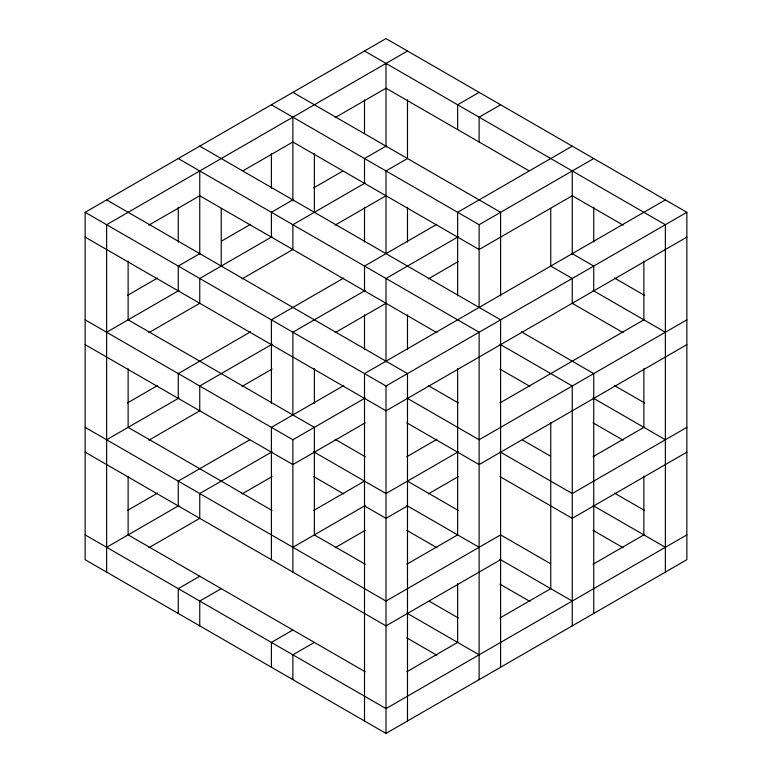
<?xml version="1.0" encoding="UTF-8"?>
<svg xmlns="http://www.w3.org/2000/svg" width="772" height="772" viewBox="0 0 772 772"><rect width="100%" height="100%" fill="white"/><g stroke="black" fill="none" stroke-linecap="round" stroke-linejoin="round"><path stroke-width="1.16" d="M85.142 212.3L386 38.6L686.858 212.3L686.858 559.7L386 733.4L85.142 559.7L85.142 212.3L386 386L686.858 212.3M407.491 51.01L106.632 224.71L106.632 572.11M148.88 225.125L199.755 195.76L436.865 332.655M243.045 170.766L292.877 141.99L479.123 249.52L572.245 195.76L623.12 225.125M335.135 117.595L386 88.23L528.955 170.766M127.399 295.435L157.498 278.055M199.755 253.66L178.264 266.06L178.264 290.88M221.554 241.067L250.62 224.285M292.877 199.89L271.387 212.3L271.387 237.11M313.644 187.905L342.71 171.123M386 146.13L364.509 158.53L364.509 183.35M479.123 92.36L457.632 104.77L457.632 129.59M106.632 332.24L178.988 290.455M272.111 236.695L199.755 278.47L199.755 303.28L148.88 332.655M365.233 182.935L292.877 224.71L292.877 249.52L242.012 278.895M500.613 104.77L479.123 117.18L479.123 141.99M335.135 225.125L386 195.76M127.399 402.965L157.498 385.585M250.62 331.815L178.264 373.59L178.264 398.41M343.743 278.055L271.387 319.83L271.387 403.38M436.865 224.285L364.509 266.06L364.509 290.88M572.245 146.13L457.632 212.3L457.632 295.85M106.632 439.76L178.988 397.985M272.111 344.225L199.755 386L199.755 410.81L148.88 440.185M365.233 290.455L292.877 332.23L292.877 414.593M458.356 236.695L386 278.47L386 362.029M271.387 104.77L479.123 224.71L593.736 158.53M242.012 386.425L272.111 369.035M335.135 332.655L386 303.29M428.257 278.895L458.356 261.505M127.399 510.495L157.498 493.115M249.588 439.943L178.264 481.12L178.264 505.94M343.743 385.575L271.387 427.36L271.387 559.7M665.367 199.89L364.509 373.59L364.509 720.99M106.632 547.29L178.988 505.515M272.111 451.755L199.755 493.53L199.755 518.34L148.88 547.715M85.142 319.83L292.877 439.76L365.233 397.985M242.012 493.955L272.111 476.565M365.233 422.805L292.877 464.58L85.142 344.64M686.858 237.11L386 410.81L85.142 237.11M199.755 576.24L178.264 588.65L178.264 613.47M313.644 510.495L364.509 481.12M406.767 456.725L436.865 439.345M499.889 402.965L643.877 319.83L643.877 261.09M221.246 588.65L199.755 601.06L199.755 625.87M292.877 547.29L365.233 505.515M458.356 451.755L386 493.53L313.644 451.755M686.858 319.83L479.123 439.76L406.767 397.985M335.135 547.715L365.233 530.335M407.491 505.93L386 518.34L364.509 505.93M428.257 493.945L458.356 476.565M686.858 344.64L479.123 464.58L406.767 422.805M292.877 630.01L271.387 642.41L271.387 667.23M406.767 564.255L457.632 534.89L457.632 368.62M593.012 456.725L643.877 427.36L643.877 368.62M314.368 642.41L292.877 654.82L292.877 679.64M686.858 427.36L572.245 493.53L499.889 451.755M500.613 559.7L386 625.87L85.142 452.17M686.858 452.17L572.245 518.34L499.889 476.565M406.767 671.785L457.632 642.41L457.632 583.671M499.889 618.025L550.754 588.65L550.754 422.38M593.012 564.255L643.877 534.89L643.877 476.15M686.858 534.89L386 708.59L85.142 534.89M364.509 51.01L665.367 224.71L665.367 572.11M292.877 92.36L500.613 212.3L500.613 295.85M572.245 253.66L593.736 266.06L593.736 290.88M614.502 278.055L644.601 295.435M593.012 290.455L665.367 332.24M623.12 332.655L572.245 303.29L572.245 278.47L550.754 266.06L550.754 208.527M199.755 146.13L500.613 319.83L500.613 667.23M521.38 331.815L593.736 373.59L593.736 613.47M614.502 385.585L644.601 402.965M178.264 158.53L479.123 332.23L479.123 679.64M499.889 344.225L572.245 386L572.245 625.87M593.012 397.985L665.367 439.76M499.889 369.035L529.988 386.415M593.012 422.805L623.12 440.185M106.632 199.89L407.491 373.59L407.491 720.99M428.257 385.575L458.356 402.965M522.412 439.943L550.446 456.127M614.502 493.115L644.601 510.495M593.012 505.515L665.367 547.29M593.012 530.335L623.12 547.715M335.135 439.345L365.233 456.725M407.491 481.12L458.356 510.495M550.446 563.657L500.613 534.89L386 601.06L85.142 427.36M406.767 505.515L479.123 547.29M499.889 559.285L572.245 601.06M313.644 476.565L343.743 493.945M406.767 530.335L436.865 547.715M499.889 584.095L529.988 601.475M272.111 510.495L128.123 427.36L128.123 368.62M365.233 564.255L314.368 534.89L314.368 427.36L128.123 319.83L128.123 261.09M429.29 601.234L458.356 618.025M406.767 613.045L479.123 654.82M406.767 637.855L436.865 655.245M365.233 671.785L128.123 534.89L128.123 476.15M593.736 207.321L593.736 242.09M572.245 170.94L572.245 254.499M479.123 224.71L479.123 307.063M407.491 99.8L407.491 158.54L386 170.94L386 253.303M407.491 207.33L407.491 242.09M407.491 314.851L407.491 349.62M386 63.41L386 146.97M386 386L386 733.4M364.509 99.8L364.509 133.363M364.509 207.33L364.509 242.09M364.509 314.851L364.509 349.62M314.368 153.56L314.368 212.3M314.368 368.62L314.368 403.38M292.877 117.18L292.877 200.73M292.877 439.76L292.877 572.11M271.387 153.56L271.387 188.329M221.246 208.527L221.246 266.06M199.755 170.94L199.755 254.499M178.264 207.321L178.264 242.09"/></g></svg>
